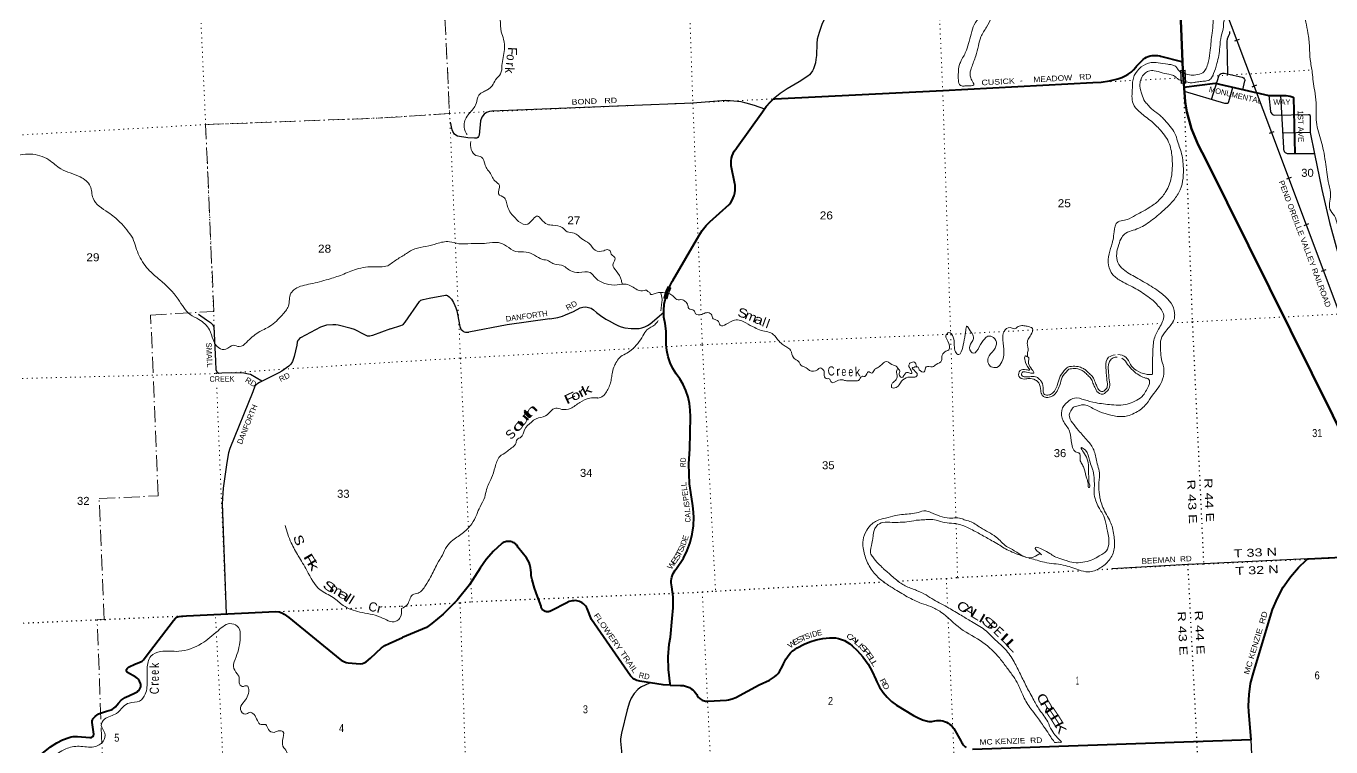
# Model space of a CAD drawing. Header units: feet. Extents: x 733631 to 986127, y 195788 to 388968.
# Drawn here: x 880990 to 909531, y 311815 to 327599 of the extents above; entities that cross this region are included whole.
import ezdxf
from ezdxf.enums import TextEntityAlignment as Align

# ---------------------------------------------------------------- set-up
doc = ezdxf.new("R2010")
doc.units = ezdxf.units.FT
doc.header["$LTSCALE"] = 70
doc.linetypes.add('DOT_DASHED', pattern=[7.7, 5, -1.2, 0.3, -1.2])
doc.linetypes.add('DOTTED', pattern=[1.5, 0.3, -1.2])
for name, color, linetype, lineweight in [('23', 7, 'Continuous', 70), ('26', 7, 'Continuous', 40), ('29', 7, 'Continuous', 25), ('34', 7, 'Continuous', 25), ('39', 7, 'Continuous', 13), ('44', 7, 'DOT_DASHED', 13), ('59', 7, 'Continuous', 13), ('6', 7, 'DOTTED', 25), ('61', 7, 'Continuous', 13), ('7', 7, 'DOTTED', 13)]:
    doc.layers.add(name, color=color, linetype=linetype, lineweight=lineweight)
for name, color, linetype in [('27', 7, 'Continuous'), ('30', 7, 'Continuous'), ('41', 7, 'Continuous')]:
    doc.layers.add(name, color=color, linetype=linetype)

msp = doc.modelspace()

# ---------------------------------------------------------------- linework, layer by layer
at = {"layer": '23'}
msp.add_line((906285.74, 326818.18), (906189.91, 329138), dxfattribs=at)
msp.add_lwpolyline([(910960.76, 316277.08), (906799.62, 324659.58), (906624.04, 324997.64), (906484.76, 325352.2), (906383.3, 325719.38), (906349.18, 325894.2), (906340.29, 325948.35), (906293.36, 326633.83), (906285.74, 326818.18)], dxfattribs=at)
at = {"layer": '26'}
msp.add_line((908710.13, 326033.85), (908739.83, 324807.71), dxfattribs=at)
for points in [[(904690.73, 326398.73), (904868.83, 326444.74), (904888.82, 326451.17), (904961.49, 326475.63), (905031.2, 326507.55), (905097.2, 326546.58), (905158.75, 326592.29), (905215.19, 326644.19), (905265.89, 326701.71), (905281.55, 326722.19), (905395.56, 326840.36), (905427.01, 326868.67), (905461.25, 326893.55), (905497.9, 326914.7), (905536.57, 326931.91), (905576.82, 326944.99), (905618.21, 326953.78), (905660.3, 326958.2), (905702.62, 326958.2), (905744.71, 326953.77), (905786.1, 326944.97), (905802.94, 326940.06), (906260.5, 326824.55), (906285.74, 326818.18)], [(895079.48, 313168.22), (895076.29, 313197.72), (895042.36, 313511.86), (895034.93, 313788.06), (895056.42, 314063.52), (895082.08, 314221.95), (895121.87, 314624.99), (895144.48, 314862.26), (895142.16, 315100.6), (895117.51, 315321.79), (895107.85, 315363.63), (895102.63, 315406.25), (895101.88, 315449.19), (895105.63, 315491.97), (895113.83, 315534.12), (895126.39, 315575.18), (895143.17, 315614.71), (895163.99, 315652.27), (895188.63, 315687.44), (895200.33, 315701.74), (895367.59, 315944.55), (895450.44, 316113.07), (895515.22, 316289.33), (895561.23, 316471.4), (895587.95, 316657.28), (895595.09, 316844.93), (895582.58, 317032.3), (895566.07, 317141.65), (895504.08, 317577.17), (895487.95, 318016.79), (895505.86, 318344), (895519.72, 319039.26), (895518.27, 319186.55), (895501.43, 319332.88), (895469.39, 319476.65), (895422.5, 319616.28), (895361.27, 319750.25), (895287.45, 319875.45), (895206.04, 319985.7), (895136.6, 320103.86), (895079.9, 320228.62), (895036.54, 320358.63), (895007.01, 320492.46), (894991.64, 320628.65), (894989.74, 320742.22), (894987.92, 320915.5), (894967.99, 321087.63), (894938.53, 321225.67), (894936.22, 321368.65), (894948.86, 321511.09), (894967.29, 321608.14), (895011.38, 321761.87), (895016.15, 321773.46), (895055.68, 321881.2), (895069.1, 321906.2), (895122.56, 322009.55), (895135.29, 322030.84), (895703.14, 323009.48), (895778.4, 323125.19), (895865.35, 323232.4), (895947.38, 323315.64), (896369.74, 323691.78), (896404.61, 323736.6), (896434.6, 323784.82), (896459.39, 323835.92), (896478.7, 323889.32), (896492.32, 323944.45), (896500.1, 324000.7), (896501.96, 324057.46), (896497.88, 324114.1), (896493.02, 324145.52), (896411.87, 324539.3), (896409.26, 324594.52), (896412.43, 324649.71), (896421.35, 324704.27), (896435.93, 324757.6), (896456, 324809.11), (896481.35, 324858.24), (896511.69, 324904.45), (896544.51, 324944.81), (897101.52, 325723.18), (897180.72, 325835.52), (897271.23, 325938.97), (897315.51, 325981.29), (897340.96, 326005.61), (897365.51, 326006.8), (901040.03, 326185.33), (904325.02, 326363.62), (904508.8, 326371.59), (904690.73, 326398.73)], [(906316.5, 326260.81), (907000.32, 326345.64), (908170.91, 326075.75), (908516.27, 326076.84)], [(908516.27, 326076.84), (908554.64, 326076.97), (908594.92, 326073.22), (908639.88, 326063.84), (908686.71, 326050.72), (908704.51, 326040.41), (908710.13, 326033.85)], [(895079.48, 313168.22), (894928.19, 313171.48), (894415.01, 313252.79), (894382.04, 313259.76), (894349.98, 313270.14), (894319.17, 313283.81), (894289.97, 313300.63), (894262.68, 313320.41), (894237.62, 313342.94), (894215.04, 313367.96), (894209.79, 313374.6), (893357.09, 314604.38), (893265.78, 314848.41), (893249.11, 314876.79), (893229.56, 314903.27), (893207.35, 314927.56), (893182.72, 314949.39), (893155.95, 314968.54), (893127.32, 314984.78), (893097.15, 314997.93), (893065.77, 315007.87), (893033.52, 315014.46), (893000.77, 315017.65), (892967.85, 315017.4), (892935.15, 315013.71), (892903, 315006.62), (892871.78, 314996.21), (892841.82, 314982.6), (892830.14, 314976.22), (892461.4, 314790.68), (892459.43, 314788.61), (892446.05, 314782.46), (892432.1, 314777.74), (892417.74, 314774.51), (892403.11, 314772.79), (892388.39, 314772.61), (892373.72, 314773.98), (892359.28, 314776.86), (892345.22, 314781.25), (892331.7, 314787.07), (892318.86, 314794.28), (892306.84, 314802.79), (892295.78, 314812.51), (892285.8, 314823.34), (892277, 314835.15), (892269.48, 314847.81), (892263.33, 314861.19), (892258.61, 314875.14), (892255.38, 314889.51), (892254.65, 314894.27), (892178.27, 315108.39), (892178.21, 315110.41), (892107.66, 315288.83), (892056.15, 315473.64), (892038.92, 315560.76), (892035.65, 315587.17), (892035.17, 315613.78), (892036.37, 315631.29), (892034.11, 315688.14), (892025.93, 315744.44), (892011.91, 315799.58), (891992.2, 315852.95), (891967.02, 315903.97), (891936.64, 315952.07), (891933.57, 315956.37), (891749.57, 316191.87), (891736.58, 316213.1), (891721.44, 316232.85), (891704.32, 316250.91), (891685.4, 316267.08), (891664.9, 316281.19), (891643.03, 316293.07), (891620.05, 316302.61), (891596.19, 316309.69), (891571.72, 316314.23), (891546.91, 316316.2), (891522.03, 316315.56), (891497.36, 316312.32), (891473.16, 316306.53), (891449.69, 316298.23), (891427.22, 316287.53), (891406, 316274.53), (891388.21, 316261.05), (891213.42, 316098.39), (891056.58, 315918.34), (890923.62, 315729.56), (890688.03, 315365.2), (890415.64, 315027.46), (890109.44, 314720.04), (889865.14, 314515.68)], [(901693.46, 311769.46), (907785.74, 311979.74), (907737.36, 312584.47), (907731.63, 312718.37), (907740.99, 312962.43), (907775.8, 313204.17), (907835.69, 313440.95), (908224.23, 314729.77), (908255.61, 314823.85), (908359.84, 315074.96), (908489.73, 315313.79), (908643.88, 315537.74), (908820.6, 315744.35), (908987.07, 315902.1), (909014.41, 315928.01), (909034.97, 315932.2), (910632.4, 316012.23)], [(883425.08, 313652.42), (883527.37, 313692.68), (883544.3, 313704.89), (883556.34, 313720.64), (883615.21, 313803.66), (884215.74, 314585.93), (884260.99, 314636.04), (884281.36, 314654.57), (884302.99, 314664.56), (884340.62, 314673.1), (884495.73, 314683.23), (886453.13, 314782.32), (886523.08, 314775.95), (886583.52, 314751.75), (886632.34, 314724.06), (886737.42, 314645.45), (887852.2, 313737.35), (887885.15, 313711.39), (887938.85, 313685.44), (887988.85, 313666.91), (888035.22, 313656.59), (888296.14, 313637.88), (888349.97, 313640.97), (888388.17, 313654.09), (888427.75, 313681.74), (888522.82, 313755.03), (888766.74, 313984.06), (888805.53, 314015.28), (888837.02, 314033.81), (888933.86, 314080.38), (889227, 314213.64)], [(889865.14, 314515.68), (889750.23, 314426.62), (889227, 314213.64)], [(895079.48, 313168.22), (895306.11, 313163.33), (895327.93, 313162.38), (895372.36, 313156.96), (895415.97, 313146.92), (895458.3, 313132.38), (895498.88, 313113.5), (895537.26, 313090.48), (895573.03, 313063.57), (895605.78, 313033.07), (895635.17, 312999.31), (895660.87, 312962.67), (895671.3, 312941.36), (895684.64, 312919.92), (895700.15, 312900), (895717.66, 312881.81), (895736.97, 312865.55), (895757.87, 312851.39), (895780.14, 312839.5), (895803.53, 312830), (895827.79, 312823), (895852.65, 312818.57), (895877.83, 312816.76), (895903.06, 312817.6), (896308.49, 312838.47), (896354.52, 312845.79), (896437.07, 312865.89), (896517.06, 312894.51), (897024.68, 313174.64), (897248.12, 313279.55), (897272.97, 313291.04), (897320.03, 313317.49), (897364.06, 313348.7), (897404.58, 313384.35), (897441.16, 313424.04), (897473.39, 313467.34), (897532.96, 313582.04), (897554.42, 313630.76), (897611.6, 313737.89), (897679.66, 313838.45), (897713.03, 313876.81), (897757.32, 313916.7), (897801.62, 313949.94), (897856.99, 313985.4), (898012.03, 314067.39), (898134.39, 314117.77), (898273.83, 314161.87), (898417.12, 314191.15), (898562.68, 314205.3), (898624.28, 314206.86), (898692.87, 314201.78), (898760.55, 314189.55), (898826.59, 314170.32), (898890.25, 314144.29), (898950.84, 314111.75), (899007.71, 314073.06), (899060.21, 314028.63), (899170.38, 313925.74), (899295.8, 313784.31), (899405.76, 313630.55), (899499.03, 313466.13), (899574.61, 313292.86), (899597.08, 313241.39), (899660.27, 313121.64), (899735.64, 313009.15), (899822.36, 312905.16), (899919.47, 312810.8), (900025.91, 312727.11), (900403.46, 312504.83), (900486.18, 312459.16), (900595.07, 312411.76), (900708.33, 312376.01), (900737.45, 312372.08), (900768.8, 312371.05), (900800.09, 312373.31), (900830.97, 312378.82), (900867.88, 312387.48), (900910.94, 312393.22), (900954.35, 312394.42), (900997.66, 312391.08), (901040.38, 312383.23), (901082.04, 312370.96), (901122.19, 312354.4), (901160.4, 312333.74), (901196.23, 312309.19), (901229.3, 312281.04), (901259.25, 312249.58), (901285.74, 312215.16), (901439.2, 311945.29), (901454.34, 311918.67), (901467.24, 311895.29), (901473.33, 311884.51)], [(881178.8, 311541.76), (881523.47, 311817.69), (881664.89, 311904.45), (881788.96, 311971.16), (881929.71, 312023.63), (881975.99, 312034.16), (882022.3, 312041.57), (882116.23, 312046.06), (882383.45, 312021.57), (882419.52, 312023.97), (882447.29, 312040.65), (882465.81, 312068.44), (882470.97, 312094.15), (882435.5, 312349.15), (882435.26, 312375.11), (882436.42, 312390.17), (882438.73, 312398.98), (882446.37, 312419.58), (882453.09, 312431.4), (882462.11, 312442.75), (882502.85, 312483.51), (882544.99, 312517.66), (882562.35, 312530.08), (882574.15, 312536.32), (882750.97, 312601.56), (882853.78, 312628.97), (882877.85, 312638.23), (882903.96, 312652.81), (882942.67, 312690.12), (883009.46, 312774.67), (883071.38, 312837.43), (883155.21, 312898.33), (883364.68, 312994.51), (883417.45, 313024.83), (883437.82, 313040.58), (883462.35, 313061.43), (883486.43, 313098.49), (883497.08, 313127.68), (883500.78, 313139.72), (883502.07, 313170.32), (883498, 313191.61), (883493.37, 313204.58), (883470.22, 313253.68), (883440.59, 313299.08), (883421.15, 313319.46), (883393.8, 313339.25), (883207.52, 313448.15), (883199.39, 313455.19), (883193.83, 313465.38), (883185.96, 313481.6), (883185.04, 313496.42), (883187.81, 313508.47), (883198, 313530.7), (883215.59, 313548.31), (883232.72, 313559.89), (883382.7, 313635.74), (883425.08, 313652.42)], [(901473.33, 311884.51), (901494.24, 311855.16), (901518.11, 311828.16), (901530.93, 311818.68), (901555.36, 311803.5)]]:
    msp.add_lwpolyline(points, dxfattribs=at)
at = {"layer": '29'}
for p, q in [((907277.67, 326547.45), (907264.51, 327273.8)), ((906917.94, 325994.57), (907088.45, 326525.75)), ((907198.18, 326564.46), (907590.57, 326480.5)), ((907301.69, 325949.64), (907383.13, 326255.4)), ((906322.84, 326170.43), (907205.58, 325911.24)), ((908473.89, 325263.73), (909081, 325273.49)), ((908592.43, 324806.23), (909166.33, 324812.18))]:
    msp.add_line(p, q, dxfattribs=at)
for points in [[(898908.92, 328550.76), (898859.07, 328514.27), (898828.06, 328478.82), (898801.49, 328443.36), (898752.76, 328359.16), (898433.85, 327716.54), (898398.4, 327632.33), (898336.39, 327455.06), (898296.53, 327313.24), (898283.24, 327220.17), (898278.81, 326954.26), (898267.74, 326863.41), (898256.66, 326794.72), (898214.59, 326663.97), (898190.23, 326615.22), (898154.79, 326568.69), (898123.78, 326531.02), (898088.34, 326502.21), (897897.87, 326378.12), (897640.96, 326223.01), (897485.93, 326125.51), (897437.21, 326085.61), (897340.96, 326005.61)], [(907264.51, 327273.8), (907267.49, 327304.77), (907272.47, 327328.59), (907280.22, 327354.08), (907291.29, 327379.56), (907314.55, 327423.88), (907318.43, 327435.52), (907320.09, 327451.58), (907318.98, 327481.5)], [(907088.45, 326525.75), (907109.67, 326546.88), (907130.71, 326559.06), (907161.72, 326565.71), (907198.18, 326564.46)], [(907590.57, 326480.5), (907605.8, 326472.64), (907617.99, 326464.33), (907635.71, 326447.15), (907641.8, 326437.18), (907646.23, 326424.44), (907649, 326413.36), (907649.23, 326401.26)], [(907605.85, 326206.03), (907649.23, 326401.26), (907649.23, 326401.26)], [(896299.19, 325968.52), (895575.6, 325910.92), (891181.15, 325736.81)], [(896299.19, 325968.52), (896394.08, 325968.18), (896473.82, 325963.75), (896626.63, 325946.02), (896730.73, 325921.65), (896912.34, 325864.03), (897140.46, 325784.26)], [(907205.58, 325911.24), (907240.35, 325908.65), (907269.14, 325913.08), (907287.97, 325928.59), (907301.69, 325949.64)], [(908170.91, 326075.75), (908212.53, 325725.36), (908212.53, 325725.36)], [(908429.13, 326076.56), (908492.11, 324932.85), (908492.11, 324932.85)], [(891181.15, 325736.81), (891125.18, 325731.1), (891063.17, 325706.72), (891010.02, 325666.83), (890961.29, 325602.57), (890930.28, 325522.8), (890899.28, 325208.14), (890885.99, 325179.33), (890872.7, 325159.38), (890846.12, 325146.09), (890801.83, 325141.66), (890655.65, 325150.52), (890427.54, 325190.41), (890392.1, 325208.14), (890361.09, 325234.73), (890323.44, 325287.91), (890307.94, 325330.01), (890272.47, 325495.35)], [(908212.53, 325725.36), (908217.69, 325708.64), (908223.22, 325699.22), (908240.94, 325675.95), (908250.91, 325665.98), (908265.3, 325657.11), (908277.49, 325653.23), (908293.29, 325650.75)], [(908293.29, 325650.75), (909044.35, 325662.61), (909040.31, 325662.51)], [(909044.35, 325662.61), (909058.24, 325659.32), (909067.65, 325652.12), (909073.74, 325644.36), (909077.39, 325635.21)], [(909077.39, 325635.21), (909081.04, 325269.68), (909170.17, 324803.4), (909334.38, 324019.94)], [(908492.11, 324932.85), (908495.1, 324890.9), (908498.42, 324878.71), (908510.6, 324852.12), (908531.64, 324829.96), (908558.22, 324814.44), (908575.94, 324807.8), (908592.43, 324806.23)], [(909334.38, 324019.94), (909501.78, 323300.87), (909962.48, 321616.66), (910037.79, 321386.19), (910144.1, 321129.12), (910210.54, 321005.02), (910427.61, 320597.27), (910502.91, 320482.03), (911078.78, 319719.7), (911521.76, 319232.17), (911554.98, 319176.76), (911585.99, 319114.71), (911612.57, 319054.88), (911628.07, 318992.83), (911634.72, 318895.32), (911645.79, 318851.01), (911676.8, 318793.38), (911752.11, 318709.18)], [(888957.43, 320968.08), (889185.05, 321039.95), (889220.49, 321057.68), (889244.85, 321073.19), (889282.5, 321115.3), (889596.99, 321571.78), (889625.79, 321593.94), (889672.3, 321611.67), (889805.18, 321642.69), (890163.97, 321704.74), (890186.12, 321704.73), (890210.49, 321698.09), (890243.7, 321673.71), (890292.43, 321616.1), (890338.94, 321545.19), (890368.83, 321482.03), (890389.88, 321429.96), (890412.02, 321365.69), (890429.74, 321288.14), (890478.47, 321017.8), (890489.54, 320985.66), (890501.72, 320964.6), (890541.59, 320923.61), (890557.09, 320911.42), (890575.92, 320902.56), (890598.07, 320894.8), (890620.21, 320893.7), (890671.25, 320898.22)], [(892447.12, 321185.77), (892619.06, 321219.44), (892720.94, 321246.04), (892791.81, 321272.62), (892964.57, 321347.97), (893110.74, 321427.74), (893166.11, 321445.47), (893230.34, 321449.9), (893290.14, 321438.82), (893349.94, 321418.88), (893400.88, 321383.42), (893465.11, 321330.24), (893553.7, 321261.55), (893671.08, 321183.99), (893744.17, 321144.1), (893861.55, 321077.62), (893947.93, 321037.73), (894007.73, 321015.58), (894089.67, 320993.42), (894222.56, 320975.68), (894317.8, 320973.48), (894399.74, 320980.12), (894459.54, 320991.2), (894523.77, 321015.58), (894581.35, 321042.17), (894638.94, 321082.05), (894936.78, 321334.21)], [(886148.2, 319821.18), (885896.82, 319970.99), (885855.95, 319980.11), (885753.75, 320000.02), (885676.56, 320007.42), (885275.19, 319996.26), (885206.33, 319993.37), (885183.36, 320009.47), (885166.62, 320023.79), (885150.38, 320070.21), (885142.93, 320258.98), (885103.35, 321015.92), (885083.92, 321047.51), (885054.78, 321076.68), (885035.66, 321092.92), (885024.17, 321104.43), (884937.81, 321161.86), (884758.32, 321280.24)], [(892447.12, 321185.77), (891513.32, 321057.94), (890671.25, 320898.22)], [(888957.43, 320968.08), (888567.32, 320821.6), (888512.17, 320807.8), (888484.6, 320807.8), (888454.73, 320812.4), (888395.97, 320835.07), (888174.05, 320953.89), (888100.87, 320980.24), (887815.94, 321051.52), (887765.39, 321058.42), (887702.1, 321059.33), (887558.59, 321046.92), (887496.55, 321030.83), (887433.19, 321004.9), (886995.64, 320775.62), (886972.66, 320759.52), (886945.08, 320730.43), (886935.89, 320711.24), (886922.11, 320674.45), (886912.56, 320610.18), (886853.77, 320363.85), (886814.11, 320256), (886781.94, 320198.52), (886737.33, 320151.69), (886586.64, 320042.18), (886521.88, 320004.43), (886094.32, 319794.76), (886035.17, 319754.78), (886014.49, 319736.39), (885993.88, 319714.34), (885949.32, 319591.62), (885447.75, 318346.19), (885414.77, 318255.7), (885382.63, 318045.15), (885299.63, 317481.16), (885282, 317147.6), (885365.24, 314727.25)], [(909017.94, 315931.35), (906746.73, 315824.35), (906398.68, 315808.76), (904743.67, 315714.81)], [(894629.22, 313213), (894451.56, 313132.47), (894411.69, 313105.88), (894369.61, 313074.85), (894292.08, 312986.21), (894225.64, 312882.06), (894185.77, 312795.62), (894137.04, 312627.2), (894017.44, 312113.07), (893995.29, 311993.41), (893995.29, 311940.22), (894017.44, 311718.61), (894021.87, 311603.38), (894010.8, 311543.55), (893986.43, 311474.85), (893902.26, 311310.86), (893826.96, 311169.03), (893742.79, 311000.61)], [(908260.44, 309087.52), (908263.66, 309156.82), (908261.45, 309218.87), (908223.79, 309626.63), (908206.07, 309757.38), (908186.14, 309852.68), (908126.34, 310069.85), (907869.41, 310858.77), (907842.83, 310985.08), (907825.11, 311151.29), (907785.74, 311979.74)]]:
    msp.add_lwpolyline(points, dxfattribs=at)
at = {"layer": '34', "lineweight": 13}
msp.add_line((906898.39, 328815.47), (910069.32, 320379.13), dxfattribs=at)
at = {"layer": '34'}
for p, q in [((907523.19, 327305.22), (907419.66, 327266.31)), ((907902.88, 326302.49), (907799.34, 326263.57)), ((908282.45, 325285.2), (908178.91, 325246.29)), ((908662.13, 324282.46), (908558.6, 324243.55)), ((909041.71, 323265.18), (908938.17, 323226.26)), ((909421.39, 322262.44), (909317.85, 322223.52))]:
    msp.add_line(p, q, dxfattribs=at)
msp.add_lwpolyline([(908147.43, 339969.95), (908143.66, 339231.86), (908141.78, 339227.82), (907985.98, 337868.09), (907983.64, 337854.75), (907610.07, 335729.33), (907236.49, 333603.91), (907161.26, 333175.87), (906871.62, 331476.98), (906789, 330992.37), (906747, 330490.94), (906744.96, 329987.76), (906782.89, 329486.01), (906807.15, 329330.69), (906860.54, 328988.88), (906897.33, 328815.16), (907472.47, 327284.98), (908231.73, 325264.96), (908990.99, 323244.94), (909750.24, 321224.91)], dxfattribs=at)
at = {"layer": '39'}
msp.add_lwpolyline([(905594.1, 319967.33), (905603.12, 319968.53), (905611.89, 319969.91), (905618.59, 319972.31), (905623.49, 319974.38), (905626.24, 319978.33)], dxfattribs=at)
for points in [[(861623.08, 334236.3), (861661.17, 334165.61), (861654.59, 333801.49), (861901.76, 333589.24), (862769.63, 333743.04), (863482.37, 333756.3), (863934.29, 333712.49), (864407.22, 333643.09), (864876.76, 333870.76), (865278.42, 334009.27), (865629.76, 333952.06), (865869.98, 333957.91), (866144.13, 333977.01), (866495.7, 333849.04), (866927.16, 333749.97), (867288.28, 333765.86), (867483.55, 333661.07), (867898.04, 333460.36), (868172.32, 333475.42), (868833.07, 333725.54), (869261.66, 333970.06), (869664.97, 333993.39), (869893.72, 334106.02), (870179.74, 334196.27), (870561.8, 334125.91), (870968.36, 333793.53), (871386.53, 333667.75), (871692.43, 333641.39), (872114.47, 333584.46), (872207.79, 333508.68), (872420.53, 333299.33), (872681.41, 333164.35), (873021.77, 333007.71), (873400.7, 332591.54), (873752.01, 332154.24), (874134.88, 331994.95), (874334.31, 331886.26), (874428.63, 331842.85), (874571.41, 331546.3), (874736.46, 331248.46), (874863.31, 331135.36), (875146.32, 331003.12), (875437.44, 330806.46), (875544.08, 330630.02), (875711.07, 330461.63), (875709.55, 330255.37), (875792.51, 330124.66), (876037.19, 329863.8), (876139.28, 329703.39), (876380.79, 329478.82), (876567.54, 329260.53), (876803.04, 328971.07), (877108.97, 328689.98), (877409.31, 328394.55), (877458.21, 328254.64), (877552.77, 327823.07), (877815.72, 327496.1), (878153.48, 327167.53), (878439, 326956.53), (878584.11, 326967.35), (878643.48, 326943.01), (878766.02, 326647.82), (878826.17, 326471.89), (878929.91, 326386.33), (878885.87, 326310.09), (878803.01, 326184.05), (878879.46, 326067.28), (879082.16, 325982.95), (879372.3, 325943.94), (879639.81, 325790.98), (880028.28, 325455.98), (880166.71, 325169.4), (880281.72, 325110.5), (880387.99, 325008.86), (880477.23, 324807.59), (880634.24, 324762.2), (881087.75, 324795.26), (881485.67, 324670.84), (881750.56, 324473.31), (882172.36, 324297.1), (882395.06, 324092.13), (882453.87, 323831.24), (882785.12, 323516.61), (883042.33, 323306.7), (883328.31, 322954.19)], [(908795.8, 333730.13), (908816.7, 333627.67), (908834.76, 333403.92), (908843.46, 333228.41), (908838.64, 332953.55), (908820.53, 332722.79), (908823.42, 332613.78), (908820.31, 332502.6), (908833.62, 332381.75), (908823.15, 332167.35), (908816.03, 331979.29), (908814.91, 331793.42), (908823.05, 331714.85), (908835.63, 331545.5), (908825.98, 331224.06), (908825.77, 331003.87), (908851.87, 330705.6), (908874.45, 330463.79), (908878.75, 330225.54), (908863.89, 329948.4), (908860.88, 329681.67), (908859.45, 329431.15), (908876.96, 329076.08), (908860.85, 328922.13), (908861.92, 328881.76), (908853.31, 328673.47), (908848.76, 328616.79), (908846.38, 328554.1), (908820.43, 328466.55), (908810.71, 328452.15), (908716.44, 328427.43), (908546.21, 328372.41), (908428.63, 328312.72), (908378.59, 328295.23), (908253.35, 328295.95), (908197.99, 328326.8), (908070.92, 328396.14), (908009.73, 328418.76), (907930.69, 328428.78), (907882.14, 328431.53), (907808.1, 328405.32), (907702.39, 328430.8), (907597.54, 328423.97), (907517.24, 328405.68), (907437.25, 328375.27), (907282.23, 328280.25), (907272.35, 328271.91), (907256.84, 328247.26), (907256.01, 328202.8), (907285.19, 328092.47), (907342.58, 327984.91), (907355.77, 327944.86), (907372.72, 327915.01), (907447.65, 327983.66), (907546.46, 328141.83), (907603.55, 328197.89), (907651.51, 328217.34), (907723.69, 328237.44), (907762.57, 328218.27), (907801.62, 328193.05), (907941.44, 328099.8), (908058.78, 328092.81), (908203.89, 328104.75), (908357.93, 328084.6), (908566.61, 328136.6), (908720.69, 328191.19), (908816.02, 328252.31), (908879.32, 328302.47), (908927.08, 328253.24), (908948.29, 327987.15), (908982.51, 327687.08), (909029.21, 327449.95), (909061.57, 327143.76), (909079.12, 326863.44), (909123, 326579.78), (909142.33, 326384.35), (909175.95, 326183.24), (909209.16, 325921.52), (909212.45, 325493.35), (909318.46, 325076), (909368.17, 324877.34), (909411.2, 324625.97), (909445.41, 324402.66), (909469.1, 324195.22), (909522.06, 323950.18), (909508.82, 323763.99), (909509.34, 323592.3), (909606.26, 323441.35), (909675.84, 323255.33), (909764.27, 323043.55), (909810.36, 322905.39)], [(888513.81, 332090.55), (888637.34, 332154.44), (888874.58, 332271.84), (889020.28, 332261.57), (889127.54, 332177.56), (889317.31, 332029.07), (889427.18, 331922.91), (889620.39, 331796.74), (889766.9, 331756.19), (889874.66, 331577.24), (889883.68, 331389.62), (889878.24, 331062.23), (889818.9, 330862.69), (889794.72, 330708.52), (889718.7, 330528.74), (889832.12, 330212.58), (890029.37, 329858.25), (890209.98, 329598.42), (890342.09, 329339.33), (890438.85, 329194.43), (890512.96, 329141.86), (890702.22, 329088.31), (890913.41, 328893.93), (890991.46, 328540.47), (891057.11, 328350.31), (891122.52, 328244.99), (891279.65, 327956.25), (891358.32, 327732.1), (891381.38, 327472.13), (891436.29, 327305.92), (891454.19, 327088.23), (891398.98, 326733.26), (891369.44, 326552.69), (891259.73, 326424.53), (891186.46, 326293.3), (891079.72, 326205.63), (890992.03, 326160.88), (890895.12, 326083.56), (890835.35, 325900.17), (890677.59, 325679.83), (890569.03, 325432.53), (890618.21, 325254.05), (890634.83, 325225.13)], [(902044.95, 328351.25), (901983.95, 328442.55), (901970.05, 328585.6), (901975.23, 328694.82), (901999.49, 328770.21), (902039.73, 328852.08), (902078.65, 328907.65), (902158.74, 328934.02), (902196.57, 328878.46), (902195.24, 328700.66), (902198.15, 328514.9), (902221.05, 328260.98), (902154.35, 327958.22), (902100.43, 327783.07), (901998.81, 327578.36), (901873.3, 327360.9), (901821.93, 327165.62), (901763.18, 326943.87), (901668.96, 326688.86), (901643.17, 326595.26), (901643.4, 326510.42), (901678.32, 326412.37), (901719.66, 326314.53), (901568.31, 326292.52), (901487.35, 326284.6), (901455.43, 326287.26), (901380.21, 326533.73), (901408.52, 326760.73), (901446.63, 326846.58), (901559.88, 327069.77), (901617.36, 327263.21), (901674.3, 327476.82), (901753.87, 327674.88), (901836.07, 327774.03), (901853.65, 327796.71), (901867.3, 327815.26), (901907.91, 327883), (901923.36, 327909.67), (901992.08, 327984.21), (902028.61, 328053.87), (902041.56, 328098.65), (902056.45, 328222.27), (902036.44, 328367.18)], [(906242.07, 326587.85), (906337.24, 326552.43), (906612.16, 326535.62), (906759.81, 326604.19), (906813.62, 326699.17), (906852.55, 326831.56), (906891.47, 327074.91), (906930.39, 327444.8), (906955.21, 327671.6), (906979.54, 327897.43), (907098.25, 328040.52), (907139.61, 328010.34), (907150.37, 327945.77), (907174.61, 327869.65), (907183.7, 327831.51), (907201.45, 327771.38), (907194.83, 327716.66), (907187.34, 327694.24), (907182.27, 327580.99), (907133.08, 327379.7), (907101.06, 327140.48), (907077.73, 326954.02), (907037.99, 326777.22), (906963.04, 326557.06), (906928.64, 326483.43), (906866.82, 326415.08), (906839.96, 326405.14), (906731.98, 326389.36), (906611.61, 326374.74), (906559.52, 326368.07), (906529.44, 326363.72), (906468.32, 326354.85), (906431.93, 326361.84), (906398.15, 326369.6), (906251.5, 326405.34)], [(905626.24, 319978.33), (905628.42, 320200.59), (905635.69, 320459.35), (905668.28, 320753.12), (905779.08, 320992.41), (905874.89, 321263.62), (905731.37, 321496.15), (905666.92, 321565.14), (905563.7, 321649.26), (905267.63, 321845.43), (904950.12, 322012.74), (904760.51, 322155.16), (904666.18, 322360.72), (904681.79, 322609.6), (904746.22, 322845.64), (904766.33, 322924.96), (904788.12, 323093.2), (904875.23, 323311.66), (905019.75, 323345.8), (905213.39, 323431.74), (905551.75, 323620.51), (905767.58, 323783.81), (905923.96, 323979.86), (906039.15, 324281.89), (906058.6, 324690.46), (905999.45, 325016.13), (905803.54, 325320), (905581.84, 325530.25), (905334.11, 325731.74), (905206.43, 325900.05), (905189.19, 326245.02), (905219.09, 326488.22), (905273.08, 326584.6), (905383.01, 326704.68), (905598.64, 326799.29), (905750.23, 326795.23), (905965.2, 326762.56), (906052.37, 326750.74), (906129.98, 326718.46), (906176.09, 326662.6), (906242.07, 326587.85)], [(905626.46, 319513.72), (905849.41, 319865.07), (905875.16, 320112.2), (905870.38, 320140.35), (905823.76, 320298.7), (905806.55, 320490.15), (905803.18, 320617.32), (905803.11, 320696.1), (905893.15, 320880.3), (905998.66, 321014.4), (906076.66, 321119.5), (906111.95, 321235.58), (906111.83, 321316.37), (906037.52, 321528.53), (905970.73, 321609.57), (905761.78, 321795.93), (905597.36, 321902.66), (905269.11, 322093.93), (904987.61, 322274.32), (904872.68, 322418.73), (904845.12, 322620), (904890.43, 322815.13), (904954.99, 322970.37), (905047.39, 323065.74), (905205.34, 323126.5), (905522.41, 323280.36), (905801.21, 323505.93), (905992.55, 323678.68), (906094.61, 323790.47), (906232.18, 324010.27), (906300.95, 324539.33), (906241.16, 324889.23), (906188.81, 325035.3), (906135.81, 325205.6), (905923.8, 325507.02), (905759.85, 325672.34), (905607.32, 325787.48), (905526.19, 325876.22), (905463.66, 325949.3), (905394.84, 326107.06), (905364, 326203.2), (905357.81, 326360.6), (905381.79, 326446.08), (905457.56, 326559.2), (905543.07, 326609.95), (905668, 326621.35), (905838.88, 326575.38), (906040.04, 326530.23), (906129.98, 326490.19), (906174.75, 326449.11), (906251.5, 326405.34)], [(890715.19, 325068.77), (890728.72, 324895.39), (890831.11, 324766.81), (890951.32, 324727.58), (891034.7, 324554.05), (891085.82, 324454.41), (891114.99, 324420.84), (891245.81, 324210.19), (891343.46, 324107.74), (891326.14, 323923.46), (891451.62, 323837.91), (891498.81, 323734.12), (891570.78, 323534.03), (891670.93, 323413.46), (891762.26, 323320.95), (891963.74, 323263.68), (892181.32, 323437.12), (892255.75, 323372.43), (892390.06, 323258.84), (892513.77, 323239.9), (892715.09, 323188.69), (892828.62, 323096.76), (892976.93, 323064.34), (893143.75, 322943.53), (893308.22, 322834.77), (893439.24, 322692.81), (893627.43, 322679.63), (893721.76, 322702.33), (893762.88, 322675.14), (893803.59, 322587.34), (893869.62, 322534.56), (893827.43, 322373.85), (893899.76, 322236.39), (894010.29, 322029.24), (894029.87, 321942.95)], [(883328.31, 322954.19), (883465.92, 322566.5), (883692.48, 322240.35), (883912.91, 322043.39), (884318.4, 321617.98), (884579.65, 321280.84), (884770.95, 321173.89), (884998.39, 320946.84), (885202.79, 320555.27), (885361.43, 320522.06), (885524.28, 320610.29), (885652.52, 320580.12), (885809.19, 320672.19), (886068.9, 320890.96), (886323.18, 321026.67), (886592.14, 321272.02), (886727.36, 321466.5), (886783.07, 321747.31), (886870.99, 321841.17), (887212.88, 321953.47), (887599.62, 322053.08), (887901.47, 322153.96), (888214.85, 322273.4), (888623.19, 322329.25), (888736.86, 322325.76), (888903.06, 322346.1)], [(888903.06, 322346.1), (889102.03, 322488.74), (889310.69, 322617.5), (889489.72, 322721.24), (889736.8, 322772.24), (889971.4, 322837.05), (890249.09, 322876.75), (890456.25, 322833.77), (890722.84, 322834.79), (891061.93, 322843.8), (891322.14, 322856.77), (891497.82, 322782.65), (891696.93, 322662.7), (891931.54, 322650.75), (892111.09, 322582.79), (892283.21, 322490.4), (892417.34, 322459.62), (892509.88, 322397.44), (892698.61, 322364.07), (892903.88, 322240.24), (893080.5, 322206.55), (893326.96, 322205.02), (893447.35, 322082.97), (893674.99, 321953.67), (893915.98, 321929.77), (894117.5, 321947.25), (894359.05, 321826.4), (894517.02, 321810.39), (894549.1, 321819.33), (894602.7, 321778.33), (894635.32, 321767.07), (894638.14, 321736.85), (894769.07, 321750.43), (894873.65, 321767.34), (895048.72, 321744.51)], [(894865.84, 321767.9), (894901.89, 321616.59), (894890.6, 321509.23), (894873.96, 321375.46), (894872.49, 321362.97)], [(895047.34, 321745.06), (895138.19, 321693.57), (895225.21, 321611.04), (895344.51, 321606.12), (895426.75, 321551.75), (895458.2, 321508.14), (895484.89, 321415.93), (895599.1, 321374.52), (895635.45, 321298.72), (895769.15, 321284.09), (895873.14, 321323.22), (895975.02, 321289.56), (896018.02, 321191.72), (896114.06, 321149.83), (896173.2, 321052.42), (896487.41, 321161.77), (896733.52, 321097.6), (896926.82, 320996.76), (897067.02, 320936.78), (897217.45, 320900.37), (897331.93, 320848.87), (897459.13, 320698.72), (897552.21, 320616.35), (897632.26, 320567.98), (897710.79, 320501.38), (897775.68, 320339.48), (897860.15, 320277.08), (897907.97, 320225.83), (897939.64, 320174.15), (898056.35, 320114.63), (898128.49, 320059.99), (898297.82, 320072.56), (898361.39, 320112.63), (898406.39, 320091.61), (898449.01, 320007.9), (898466.08, 319897.25), (898519.1, 319878.46), (898553.47, 319877.35), (898604, 319799.91), (898760.31, 319846.48), (898893.74, 319841.94), (898972.88, 319827.89), (899093.99, 319831.1), (899200.8, 319840), (899274.51, 319928.67), (899285.23, 319931.12), (899339.89, 319926.51), (899411.84, 320031.45), (899489.5, 319997.15), (899548.07, 320073.45), (899567.77, 320092.15), (899657.26, 320145.03), (899748.02, 320226.22), (899781.74, 320249.34), (899928.73, 320190.62), (900041.35, 320133.01), (900062.39, 320101.25)], [(894817.53, 321150.01), (894739.54, 321060.7), (894570.18, 320949.25), (894482.78, 320817.64), (894370.06, 320651.02), (894226.57, 320501.77), (894099.49, 320419.61), (893968.36, 320337.35), (893892.54, 320226.25), (893848.58, 320132.16), (893806.12, 319981.55), (893791.07, 319863.99), (893763.58, 319758.22), (893652.19, 319541.13), (893612.84, 319501.71), (893496.95, 319454.19), (893474.64, 319457.64), (893319.28, 319451.49), (893103.6, 319358.9), (892897.01, 319228.17), (892707.7, 319206.98), (892577.78, 319231.81), (892495.93, 319195.3), (892347.98, 319062.09), (892145.57, 319002.17), (892042.54, 318926.71), (891891.52, 318757.06), (891814.97, 318597.46), (891731.53, 318544.74), (891697.78, 318446.88), (891682.27, 318422.23), (891585.35, 318344.92), (891498.31, 318275.94), (891351.58, 318173.06), (891248.64, 317942.06), (891172.16, 317703.69), (891061.68, 317452.29), (891021.72, 317283.56), (890920.22, 317074.82), (890846.05, 316901.15), (890738.28, 316700.32), (890555.5, 316509.62), (890323.63, 316341.86), (890191.93, 316205.04), (890095.95, 316016.65), (889983.92, 315823.79), (889838.13, 315533.07), (889727.85, 315350.36), (889564.61, 315184.42), (889444.47, 315144.87), (889327.03, 314927.62), (889201.42, 314845.91)], [(900433.03, 320139.37), (900502.03, 320127.06), (900527.7, 320073.2), (900635.9, 320029.62), (900679.49, 320137.84), (900814.77, 320139.41), (900898.37, 320186.07), (901015.09, 320278.05), (901018.95, 320360.98), (901088.83, 320467.87), (901170.51, 320510.45), (901153.31, 320701.89), (901109.89, 320815.88), (901174.62, 320888.3), (901268.23, 320785.75), (901308.19, 320497.94), (901373.12, 320410.78), (901405.31, 320415.68), (901446.35, 320467.27), (901499.53, 320670.69), (901543.07, 320932.43), (901564.72, 321029.97), (901642.24, 320924.96), (901707.82, 320813.58), (901711.23, 320761.15), (901671.25, 320669.19), (901630.97, 320512.57), (901709.71, 320437.9), (901839.44, 320572.65), (901957.85, 320753.56), (902027.15, 320805.9), (902110.07, 320802.04), (902214.36, 320677.55), (902158.42, 320502.34), (902035.6, 320335.46), (902038.87, 320212.32), (902099.34, 320141.2), (902220.92, 320126.25), (902332.76, 320250.43), (902377.86, 320453.63), (902354.47, 320725.71), (902381.78, 320914.3), (902512.91, 320996.57), (902600.45, 320970.61), (902690.1, 321017.43), (902794.52, 321040.41), (902887.85, 321024.71), (903004.18, 320979.31), (902967.62, 320834.92), (902911.39, 320746.56), (902889.53, 320657.1), (902908.05, 320491.95), (902892.51, 320392.56), (902891.25, 320364.24), (902872.81, 320373.85), (902867.44, 320195.94), (902939.6, 320064.54), (902870.65, 320074.83), (902735.8, 320057.11), (902704.75, 319933.06), (902833.68, 319869.82), (902926.53, 319882.94), (903070.58, 319847.83), (903138.95, 319786.81), (903184.47, 319619.85), (903218.86, 319512.4), (903270.34, 319475.39), (903341.2, 319469.19), (903447.42, 319500.29), (903543.59, 319605.87), (903600.66, 319738.69), (903654.69, 319909.81), (903769.92, 320058.31), (903797.53, 320083.28), (903859.78, 320097.06), (903993.21, 320092.52), (904076.82, 320062.42), (904138.44, 320023.66), (904213.04, 319952.92), (904281.52, 319884.03), (904326.64, 319782.21), (904365.33, 319694.35), (904437.22, 319573.04), (904579.1, 319554.59), (904596.84, 319571.22), (904669.7, 319641.84), (904692.77, 319761.63), (904671.96, 319936.82), (904664.71, 320057.83), (904656.73, 320130.34), (904770.45, 320335.37), (904857.89, 320350.91)], [(900062.39, 320101.25), (900100.17, 320047.71), (900086.11, 319968.55), (900140.36, 319903.33), (900234.56, 320006.84), (900301.17, 320008.61), (900364.28, 319990.08), (900346.25, 320060.3), (900300.87, 320172.22), (900312.12, 320204.84), (900321.84, 320219.24), (900355.77, 320234.28), (900443.05, 320218.42), (900449.32, 320210.51), (900449.26, 320212.52), (900449.48, 320204.45), (900475.74, 320128.38), (900441.15, 320137.57), (900423.2, 320129.01), (900369.13, 320111.41), (900396.18, 320081.83), (900439.85, 320034.51), (900483.74, 319979.11), (900478.49, 319948.67), (900454.96, 319921.79), (900406.74, 319912.43), (900279.58, 319909.05), (900138.47, 319822.48), (900022.97, 319684.07), (899921.89, 319687.45), (899922.41, 319744.02), (899955.38, 319795.4), (899987.03, 319820.48), (900024.31, 319861.87), (900043.1, 319914.89), (900044.42, 319941.19), (900039.53, 319973.38), (900030.6, 320005.46), (900035.26, 320058.11), (900037.12, 320064.21), (900050.55, 320090.83)], [(902890.8, 320363.25), (902921.99, 320336.79), (902920.38, 320292.67), (902917.83, 320208.06), (903031.98, 320000.2), (902870.21, 320024.34), (902776.04, 320011.97), (902763.07, 319960.14), (902851.95, 319916.55), (902972.05, 319923.41), (903099.2, 319911.21), (903159.18, 319862.7), (903199.64, 319812.11), (903240.1, 319635.03), (903253.07, 319549.39), (903288.38, 319524), (903336.18, 319519.82), (903419.9, 319544.33), (903500.97, 319633.33), (903553.73, 319756.13), (903609.7, 319933.39), (903733.12, 320092.44), (903773.81, 320129.24), (903855.15, 320147.25), (904002.76, 320142.22), (904098.85, 320107.63), (904169.25, 320063.35), (904247.98, 319988.69), (904323.49, 319912.73), (904372.38, 319802.41), (904409.88, 319717.25), (904467.82, 319619.48), (904562.13, 319607.22), (904562.34, 319607.41), (904623.58, 319666.77), (904642.2, 319763.45), (904622.14, 319932.37), (904614.87, 320053.6), (904604.78, 320145.36), (904669.16, 320346.82), (904811.11, 320401.51)], [(904868.01, 320409.1), (905048.83, 320348.82), (905146.44, 320191.28), (905269.56, 320063.06), (905488.94, 319976.7), (905594.21, 319967.38)], [(904954.4, 320330.15), (905005.83, 320288.94), (905110.49, 320156.53), (905237.21, 320024.56), (905358.54, 319942.94), (905477.45, 319893.05), (905527.88, 319882.47)], [(905527.93, 319882.48), (905561.37, 319835.2), (905553.53, 319750.15), (905494.17, 319627.37), (905424.46, 319514.42), (905283.94, 319405.64), (904939.29, 319301.55), (904733.09, 319308.19), (904380.44, 319353.37), (904140.45, 319415.68), (903923.3, 319454.35), (903773.96, 319373.62), (903643.71, 319182.3), (903671.86, 318958.82), (903802.68, 318748.17), (904003.63, 318254.56), (904017.82, 318252.91), (904043.82, 318110.18), (904082.83, 318010.21), (904125.51, 317924.48), (904196.85, 317671.85), (904219.23, 317589.63), (904241.93, 317495.29), (904251.76, 317505.65), (904241.54, 317586.18), (904239.45, 317664.9), (904230.39, 317777.79), (904226.68, 317993.83), (904181.81, 318162.33), (904075.31, 318369.58), (904159.62, 318313.24), (904250.34, 318091.42), (904302.81, 317941.31), (904327.26, 317857.12), (904354.61, 317663.92), (904356.91, 317577.12), (904355.72, 317470.03), (904362.29, 317298.5), (904391.05, 317204.32), (904451.42, 317060.48), (904518.91, 316953.19), (904592.3, 316775.36), (904645.05, 316538.39), (904670.99, 316246.17), (904586.79, 316070.21), (904493.32, 316015.21), (904368.09, 315939.16), (904196.06, 315876.01), (904004.9, 315848.71), (903820.58, 315868.06), (903710.46, 315907.56), (903541.38, 315961.65), (903307.58, 316094.82), (903065.41, 316163.13), (903092.99, 316113.36), (903173.42, 316050.86), (903198.39, 316023.24), (903196.27, 316027.22), (903071.93, 315993.62), (902606.29, 316110.54), (902438.15, 316205.05), (902206.46, 316411), (901863.65, 316618.05), (901633.84, 316753.35), (901507.63, 316790.39), (901470.81, 316807.6), (901187.54, 316826.33), (900778.3, 316948.79), (900668.34, 316982.23), (900503.53, 316951.59), (900181.6, 316904.66), (900004.41, 316883.79), (899789.84, 316825.57), (899595.5, 316765.87), (899498.26, 316700.67), (899376.71, 316562.1), (899299.69, 316343.91), (899300.16, 316174.23), (899330.36, 316025.55), (899382.66, 315881.5), (899450.95, 315743.93), (899653.22, 315504.88), (899758.46, 315420.81), (899957.89, 315288.74), (900263.73, 315104.96), (900578.69, 314957.78), (900778.53, 314886.33), (900999.79, 314768.98), (901431.55, 314406.74), (901920.29, 314104.59), (902287.04, 313756.78)], [(903640.89, 311925.23), (903424.02, 312181.93), (903335.73, 312363.87), (903159.32, 312626.5), (903032.48, 312839.28), (902879.43, 313126.1), (902738.66, 313407.19), (902600.17, 313678.24), (902404.96, 313955.86), (902195.69, 314154.33), (901955.39, 314380.25), (901669.79, 314562.55), (901442, 314697.9), (901173.19, 314856.41), (900843.19, 315037.53), (900674.79, 315142.14), (900468.14, 315241.69), (900364.08, 315281.35), (900245.67, 315328.71), (900143.09, 315388.6), (900081.46, 315427.37), (900027.7, 315474.42), (899918.26, 315564.44), (899841.7, 315633.1), (899738.37, 315721.26), (899692.57, 315772.57), (899632.64, 315823.5), (899511.5, 315973.8), (899462.72, 316061.39), (899466.31, 316154.41), (899473.52, 316186.92), (899487.85, 316255.98), (899496.82, 316298.64), (899509.12, 316367.65), (899515.8, 316420.35), (899548.11, 316572.71), (899596.38, 316656.81), (899727.77, 316728.98), (899935.77, 316730.47), (900111.43, 316733.11), (900254.63, 316740.96), (900457.68, 316776.65), (900608.9, 316786.73), (900895.84, 316782.23), (900993.68, 316748.46), (901374.8, 316695.96), (901625.86, 316597.59), (901875.75, 316466.86), (902115.7, 316329.81), (902259.19, 316250.8), (902380.53, 316169.18), (902519.76, 316098.14), (902687.2, 316029.86), (902948.02, 315943.87), (903104.67, 315901.57), (903265.41, 315857.36), (903675.01, 315797.53), (904013.17, 315689.35), (904222.3, 315648.44), (904484.62, 315734.19), (904680.05, 315905.03), (904792.59, 316154.46), (904782.59, 316455.18), (904754.19, 316611.99), (904704.23, 316743.99), (904544.38, 317058.91), (904494.04, 317205.04), (904473.52, 317293.37), (904455.89, 317500.97), (904456.71, 317622.19), (904471.87, 317735.72), (904410.87, 318055.29), (904343.3, 318318.12), (904208.65, 318520.59), (904008.77, 318745.56), (903881.26, 318907.82), (903807.81, 319087.67), (903843.8, 319177.51), (903870.98, 319218.63), (903914.21, 319264.22), (903970.46, 319275.82), (904108.98, 319307.78), (904355.99, 319209.29), (904478.65, 319153.97), (904718.91, 319081.57), (904994.49, 319048.49), (905115, 319073.91), (905266.79, 319138.54), (905385.86, 319218.47), (905496.05, 319328.45), (905626.46, 319513.72)], [(886654.19, 316660.57), (886789.4, 316284.93), (886944.03, 315996.85), (887131.93, 315679.55), (887424.33, 315252.45), (887708.37, 315087.9), (887926.07, 314913.08), (888288.31, 314767.27), (888742.35, 314656.81), (889078.57, 314566.75), (889161.47, 314628.1), (889201.42, 314845.91)], [(889495.18, 307889.31), (889270.66, 307966.18), (889231.11, 308065.97), (889232.86, 308201.48), (889175.66, 308284.52), (889137.69, 308398.51), (889077.06, 308525.91), (889063.78, 308689.23), (888909.65, 308771.11), (888517.65, 308899.77), (888323.88, 308830.75), (888169.77, 308785.26), (887988.74, 309013.84), (887909.01, 309233.61), (887908.72, 309496.42), (887794.04, 309735.26), (887608.84, 309777.71), (887444.25, 309744.01), (887340.29, 309772.95), (887328.04, 309903.95), (887236.67, 309981.83), (887074.22, 309944.15), (886910.64, 310005.5), (886784.69, 310217.69), (886754.88, 310582.64), (886832.55, 310934.94), (886901.06, 311003.9), (886968.35, 311111.24), (886910.8, 311269.06), (886902.11, 311351.67), (886856.1, 311400.7), (886822.99, 311488.57), (886818.79, 311557.17), (886794.53, 311621.07), (886720.37, 311602.46), (886699.7, 311680.63), (886627.28, 311797.54), (886599.81, 311962.41), (886607.95, 312150.7), (886530.55, 312170.4), (886418.57, 312134.38), (886289.36, 312194.84), (886231.33, 312304.13), (886134.27, 312307.01), (885975.7, 312528.24), (885875.33, 312571.44), (885789.77, 312530.23), (885677.31, 312635.71), (885735.44, 312777.11), (885859.37, 313072.3), (885826.46, 313154.11), (885715.78, 313140.37), (885652.6, 313221.19), (885648.61, 313346.4), (885606, 313415.76), (885526.18, 313574.88), (885582.11, 313784.95), (885673.55, 314212.5), (885638.41, 314427.67), (885490.21, 314513.79), (885188.01, 314360.34), (884827.24, 314079.62), (884327.58, 313909.59), (883929.81, 313902.61), (883718.91, 313800.68), (883638.66, 313529.16), (883638.57, 313278.47), (883595.88, 312969.78), (883473.36, 312820.2), (883246.47, 312776.37), (883113.76, 312693.17), (882968.92, 312546.9), (882702.21, 312420.9), (882633.74, 312287.24), (882713.94, 312116.01), (882675.21, 311936.83), (882474.97, 311817.05), (882149.34, 311828.61), (881858.18, 311772.57), (881558.11, 311552.47), (881155.04, 311140.98), (880982.66, 311161.61), (880756.54, 311283.59), (880194.04, 311564.35), (879894.99, 311629.35), (879687.76, 311792.37), (879145.27, 312142.53), (878972.73, 312421.93), (878951.76, 312572.87)], [(902287.04, 313756.78), (902446.06, 313548.9), (902586.55, 313354.67), (902692.18, 313179.71), (902806.13, 312920.13), (902970.91, 312647.76), (903094.39, 312485.4), (903260.22, 312249.42), (903363.25, 312096.61), (903445.29, 311973.54), (903472.49, 311937.91), (903483.59, 311915.4), (903526.6, 311913.55), (903583.75, 311916.01), (903627.38, 311916.01), (903639.82, 311926.5)]]:
    msp.add_spline(points, degree=3, dxfattribs=at)
at = {"layer": '44'}
for points in [[(889620.4, 339220.01), (889633.34, 339019.89), (891013.01, 339072.12), (891083.65, 337688.68), (889716.99, 337622.14), (889791.41, 336310.02), (889995.21, 330992.61), (890253.25, 325686.74), (888773.09, 325586.88)], [(886156.71, 293070.81), (886113.05, 293832.81), (888726.24, 294011.55), (888630.89, 296670.07), (885931.19, 296578.4), (885500.12, 307196.16), (880161.3, 306982.26), (880100.16, 308348.22), (885440.79, 308548.62), (885385.56, 309807.91), (882730.65, 309731.83), (882543.56, 314602.55), (882700.87, 314601.46), (882587.77, 317251.12), (883875.44, 317312.37), (883714.56, 321271.08), (885096.18, 321350.65), (884917.34, 325441.9), (888773.09, 325586.88)]]:
    msp.add_lwpolyline(points, dxfattribs=at)
at = {"layer": '59'}
for p, q in [((906344.05, 326635.14), (906352.24, 326492.68)), ((906360.54, 326348.55), (906255.71, 326342.52)), ((906352.34, 326491.02), (906360.54, 326348.55))]:
    msp.add_line(p, q, dxfattribs=at)
msp.add_lwpolyline([(906255.71, 326342.52), (906239.22, 326629.11), (906344.05, 326635.14)], dxfattribs=at)
msp.add_lwpolyline([(906336.52, 326626.69), (906247.66, 326621.58), (906263.23, 326350.96), (906352.09, 326356.07), (906344.35, 326490.56)], close=True, dxfattribs=at)
at = {"layer": '6'}
msp.add_line((888838.91, 314882.3), (889199.67, 314898.4), dxfattribs=at)
for points in [[(905750.51, 339870.64), (905837.62, 337196.75), (906079.79, 331803.6), (906293.41, 326632.47)], [(906304.76, 326345.46), (906498.72, 321122.62), (906746.73, 315824.35)], [(904419.8, 315696.84), (906398.68, 315808.76), (906746.73, 315824.35), (911699.11, 316051.04), (912055.35, 316068.01), (915654, 316200.52), (915658.31, 316200.68)], [(900056.37, 315446.5), (901119.98, 315504.84), (901365.52, 315524.09), (904062.79, 315676.65)], [(906398.68, 315808.76), (906660.26, 310626.72), (906755.2, 308454.62)], [(889199.67, 314898.4), (890483.2, 314972.47), (890741.13, 314995.48), (895780.76, 315207.6), (896071.34, 315227.94), (899744.57, 315429.4)], [(858553.28, 313690.49), (858725.45, 313701.87), (858806.11, 313701.42), (864032.44, 313889.04), (864098.97, 313893.24), (869369.12, 313981.14), (869449.53, 313993.88), (874672.81, 314284.43), (874755.37, 314293.2), (879838.58, 314478.08), (880090.72, 314490.39), (885131.65, 314715.54), (885365.24, 314727.25), (888404.26, 314862.9)]]:
    msp.add_lwpolyline(points, dxfattribs=at)
at = {"layer": '61'}
for p, q in [((895093.47, 321869.55), (895023.76, 321898.76)), ((895082.95, 321865.28), (895028.16, 321888.24)), ((895013.01, 321626.67), (894939.08, 321643.23))]:
    msp.add_line(p, q, dxfattribs=at)
for points in [[(894939.08, 321643.23), (894964.47, 321737.12), (894987.02, 321802.8), (895005.63, 321853.55), (895023.76, 321898.76)], [(895028.16, 321888.24), (895013.1, 321850.68), (894994.56, 321800.12), (894972.12, 321734.77), (894948.98, 321649.2), (895007.26, 321636.15)], [(895007.26, 321636.15), (895028.39, 321715.33), (895048.75, 321771.98), (895054.91, 321792.13), (895067.32, 321827.26), (895082.95, 321865.28)], [(895013.01, 321626.67), (895036.03, 321712.94), (895056.34, 321769.46), (895062.51, 321789.63), (895074.8, 321824.4), (895090.95, 321863.7), (895093.47, 321869.55)]]:
    msp.add_lwpolyline(points, dxfattribs=at)
at = {"layer": '7'}
for p, q in [((906939.97, 326504.95), (909114.94, 326635.94)), ((905370.46, 326416.74), (906161.91, 326459.03)), ((885365.24, 314727.25), (885157.57, 319759.68)), ((901331.87, 316706.82), (901365.52, 315524.09)), ((901119.98, 315504.84), (901147.21, 314871.38))]:
    msp.add_line(p, q, dxfattribs=at)
for points in [[(900470.76, 339656.37), (900574.62, 336867.09), (900813.54, 331529.31), (901040.03, 326185.33), (901213.98, 320850.97), (901328.74, 316816.97)], [(895021.89, 339436.6), (895098.12, 336626.11), (895387.53, 331230.5), (895575.6, 325910.92), (895780.67, 320621.83), (896071.34, 315227.94)], [(889620.4, 339220.02), (889791.41, 336310.02), (889995.21, 330992.61), (890253.25, 325686.74), (890490.47, 320327.8), (890741.13, 314995.48)], [(885148.37, 319982.57), (885148.09, 319989.42), (884917.34, 325441.9), (884679.12, 330715.26), (884411.6, 336005.33), (884310.57, 339008.4)], [(888773.09, 325586.88), (890253.25, 325686.74), (895501.3, 325913.71), (901040.03, 326185.33), (905201.64, 326407.72)], [(888773.09, 325586.88), (884917.34, 325441.9), (879650.25, 325146.4), (874298.14, 324904.19)], [(888986.54, 320238.64), (890490.47, 320327.8), (895780.67, 320621.83), (901213.98, 320850.97), (905822.3, 321087.03)], [(906062.63, 321099.35), (906502.74, 321121.89), (910225.12, 321320.47)], [(874513.38, 319606.34), (879855.13, 319856.3), (885148.09, 319989.42), (888986.54, 320238.64)], [(895780.76, 315207.6), (896025.81, 310172.58), (896260.76, 304975.18), (896544.79, 299641.7), (896763.2, 294268.14), (896785.73, 293495.69)], [(890483.2, 314972.47), (890650.37, 310045.98), (890909.26, 304707.81), (891019.87, 302772.01)], [(886156.71, 293070.81), (886113.05, 293832.81), (885825.24, 299176.79), (885614.5, 304447.91), (885385.56, 309807.91), (885131.65, 314715.54)], [(901156.97, 314644.3), (901340.89, 310366.26), (901618.49, 304881.24)]]:
    msp.add_lwpolyline(points, dxfattribs=at)

# ---------------------------------------------------------------- texts
at = {"layer": '27'}
for s, rotation, width, p in [('MEADOW   RD', 3.107, 1.15, (903024.45, 326367.46)), ('CUSICK  -  ', 3.059, 1.2, (901892.05, 326300.96)), ('WAY', 0.181, 0.9, (908271.23, 325875.06)), ('1ST AVE', 271.388, 1.05, (908803.97, 325748.74)), ('FLOWERY TRAIL ', 304.737, 1.2, (893399.34, 314692.68)), ('MC KENZIE  RD', 73.224, 1.2, (907737.38, 313390.86)), ('RD', 348.997, 0.9, (894383.9, 313332.3)), ('MC KENZIE  RD', 1.977, 1.15, (901847.08, 311859.08))]:
    msp.add_text(s, height=120, rotation=rotation, dxfattribs=dict(at, width=width)).set_placement(p)
msp.add_text('MONUMENTAL', height=120, rotation=347.017, dxfattribs=at).set_placement((906853.9, 326160.59))
for s, rotation, width, p in [('R', 86.867, 0.7, (895416.17, 317989.11)), ('D', 86.867, 0.7, (895422.38, 318097.89)), ('L', 97.101, 0.9, (895433.8, 317574.53)), ('L', 96.101, 0.9, (895448.65, 317475.7)), ('E', 98.101, 0.85, (895462.31, 317373.85)), ('P', 98.101, 0.85, (895477.13, 317264.26)), ('S', 98.101, 0.85, (895494.26, 317149.34)), ('L', 93.82, 0.85, (895514.5, 317001.25)), ('C', 87.821, 0.7, (895522.57, 316779.99)), ('A', 93.82, 0.8, (895521.95, 316889.52)), ('E', 71.818, 1.05, (895469.85, 316373.84)), ('E', 55.439, 1.45, (895220.92, 315858.56)), ('S', 55.439, 1.45, (895277.59, 315938.42)), ('T', 60.82, 1.5, (895323.47, 316027.71)), ('S', 62.82, 1.25, (895371.29, 316123.08)), ('W', 55.439, 1.15, (895151.18, 315760.08)), ('S', 28.871, 1.3, (897940.64, 314116.43)), ('T', 23.379, 1.35, (898018.46, 314146.16)), ('S', 18.55, 1.05, (898098.46, 314181.8)), ('I', 18.55, 0.9, (898176.97, 314207.22)), ('E', 11.552, 0.9, (898357.51, 314257.68)), ('C', 329.761, 1.25, (898980.93, 314177.27)), ('W', 37.882, 1.2, (897776.39, 314021.11)), ('E', 30.871, 1.35, (897855.67, 314065.53)), ('A', 322.772, 1.6, (899061.41, 314113.06)), ('L', 319.759, 1.9, (899150.51, 314044.75)), ('I', 316.957, 1.35, (899200.38, 313993.49)), ('S', 316.957, 1.75, (899267.4, 313934.61)), ('P', 311.567, 1.7, (899339.91, 313854.48)), ('E', 305.57, 1.5, (899390.78, 313778.05)), ('L', 302.57, 1.6, (899448.94, 313686.23)), ('L', 299.565, 1.5, (899498.51, 313609.85)), ('R', 297.82, 1.2, (899688.24, 313215.37)), ('D', 299.823, 1.25, (899746.96, 313111.68))]:
    msp.add_text(s, height=120, rotation=rotation, dxfattribs=dict(at, width=width)).set_placement(p, align=Align.CENTER)
for s, rotation, p in [('I', 95.586, (895504.58, 317086.2)), ('I', 66.82, (895406.74, 316192.9)), ('D', 69.82, (895431.85, 316273.19)), ('D', 17.549, (898260.12, 314234.68))]:
    msp.add_text(s, height=120, rotation=rotation, dxfattribs=at).set_placement(p, align=Align.CENTER)
at = {"layer": '30'}
for s, rotation, width, p in [('BOND   RD', 2.269, 1.2, (892925.14, 325875.96)), ('RD', 28.717, 1.1, (892835.81, 321366.91)), ('BEEMAN  RD', 3.249, 1.1, (905392.67, 315821.76))]:
    msp.add_text(s, height=120, rotation=rotation, dxfattribs=dict(at, width=width)).set_placement(p)
msp.add_text('DANFORTH', height=120, rotation=7.795, dxfattribs=at).set_placement((891491.01, 321127))
for s, rotation, p in [('SMALL', 272.558, (884938.14, 320394.43)), ('DANFORTH', 68.064, (885881.38, 318855.97))]:
    msp.add_text(s, height=120, rotation=rotation, dxfattribs=at).set_placement(p, align=Align.CENTER)
for s, rotation, width, p in [('RD', 26.123, 1.05, (886666.45, 319856.57)), ('CREEK', 0.45, 0.95, (885275.51, 319812)), ('RD', 329.207, 1.1, (885877.8, 319752.43))]:
    msp.add_text(s, height=120, rotation=rotation, dxfattribs=dict(at, width=width)).set_placement(p, align=Align.CENTER)
at = {"layer": '34', "width": 1.1}
msp.add_text('PEND OREILLE VALLEY RAILROAD', height=120, rotation=290.6, dxfattribs=at).set_placement((908386.51, 324192.13))
at = {"layer": '41'}
for s, rotation, width, p in [('F', 268.597, 1.1, (891527.3, 327051.49)), ('o', 261.304, 0.9, (891501.59, 326924.53)), ('k', 266.312, 0.95, (891466.19, 326637.82)), ('S', 344.346, 1.2, (896639.27, 321219.67)), ('m', 338.415, 1.15, (896811.86, 321149.38)), ('a', 339.68, 1.3, (896983.99, 321077.95)), ('C', 2.884, 0.8, (898605.32, 319947.8)), ('e', 0.176, 0.7, (898877.49, 319936.74)), ('e', 0.176, 0.7, (899029.72, 319930.49)), ('k', 1.522, 0.9, (899179.69, 319930.8)), ('k', 26.21, 1.55, (893294.84, 319546.29)), ('F', 24.719, 1.65, (892932.84, 319366.96)), ('o', 26.354, 1.35, (893048.45, 319424.29)), ('r', 26.992, 1.55, (893180.65, 319489.6)), ('u', 49.85, 2, (891921.16, 318908.58)), ('t', 47.452, 1.9, (892023.93, 319023.21)), ('h', 46.407, 2.05, (892101.79, 319105.14)), ('o', 48.367, 1.9, (891824.58, 318786.56)), ('S', 289.796, 1.3, (886865.79, 316308.92)), ('F', 300.356, 1.8, (887117.93, 315858.21)), ('k', 300.911, 1.7, (887185.54, 315742.46)), ('S', 327.156, 1.6, (887575.69, 315241.17)), ('m', 332.227, 1.25, (887729.31, 315168.82)), ('a', 326.394, 1.7, (887886.7, 315065.05)), ('l', 326.217, 1.35, (887980.55, 314992.66)), ('l', 328.131, 1.3, (888057.94, 314948.11)), ('r', 346.44, 1.15, (888699.75, 314749.37)), ('C', 329.424, 1.35, (901433.74, 314793.57)), ('A', 329.314, 1.45, (901575.46, 314719.3)), ('L', 329.249, 1.55, (901721.56, 314629.19)), ('I', 330.334, 1.7, (901856.27, 314547.32)), ('S', 321.837, 1.75, (901983.44, 314455.96)), ('L', 316.393, 2.05, (902382.95, 314090.92)), ('L', 313.559, 2.05, (902486.63, 313974.07)), ('k', 90.062, 0.85, (883897.79, 313600.87)), ('e', 90.382, 0.7, (883895.16, 313449.55)), ('C', 87.1, 0.8, (883893.85, 313043.5)), ('e', 92.004, 0.75, (883897.7, 313312.89)), ('C', 300.146, 1.35, (903145.66, 312808.43)), ('R', 301.453, 1.5, (903230.84, 312652.45)), ('E', 304.111, 1.75, (903352.75, 312485.94)), ('E', 302.131, 1.7, (903452.29, 312333.03)), ('K', 297.192, 1.45, (903529.58, 312189.43))]:
    msp.add_text(s, height=200, rotation=rotation, dxfattribs=dict(at, width=width)).set_placement(p, align=Align.CENTER)
for s, rotation, p in [('r', 267.015, (891483.87, 326764.14)), ('l', 339.996, (897099.35, 321023.89)), ('l', 340.487, (897183, 320986.55)), ('r', 3.146, (898758.63, 319940.26)), ('S', 46.97, (891659.61, 318595.04)), ('C', 346.213, (888553.48, 314784.57)), ('P', 317.126, (902067.19, 314389.24)), ('E', 316.407, (902198.51, 314267.65)), ('r', 91.955, (883889.38, 313200.51))]:
    msp.add_text(s, height=200, rotation=rotation, dxfattribs=at).set_placement(p, align=Align.CENTER)
at = {"layer": '6', "width": 1.35}
for s, rotation, p in [('R 44 E', 272.68, (906758.81, 317696.01)), ('R 43 E', 272.68, (906385.35, 317663.19)), ('T 33 N', 2.621, (907407.64, 315961.98)), ('T 32 N', 2.621, (907444.42, 315578.34)), ('R 43 E', 272.89, (906175.32, 314778.8)), ('R 44 E', 272.89, (906549.88, 314797.07))]:
    msp.add_text(s, height=175, rotation=rotation, dxfattribs=at).set_placement(p)
at = {"layer": '7'}
for s, width, p in [('30', 1.05, (908881.59, 324298.48)), ('25', 1.1, (903556.2, 323632.57)), ('27', 1.1, (892828.94, 323258.55)), ('26', 1.1, (898350.91, 323365.62)), ('31', 0.85, (909121.95, 318599.55)), ('36', 1.05, (903469.02, 318160.54)), ('35', 1.05, (898400.55, 317895.23)), ('34', 1.05, (893105.64, 317727.75)), ('6', 0.85, (909174.6, 313293.49)), ('1', 0.4, (903954.55, 313180.92)), ('2', 0.85, (898530.88, 312732.04)), ('3', 0.85, (893169, 312551.26))]:
    msp.add_text(s, height=175, dxfattribs=dict(at, width=width)).set_placement(p)
for s, width, p in [('28', 1.1, (887518.85, 322637.6)), ('29', 1.1, (882451.92, 322449.22)), ('33', 1.05, (887929.32, 317270.42)), ('32', 1.05, (882241.19, 317115.09)), ('4', 0.85, (887889.68, 312139.02)), ('5', 0.85, (882973.59, 311929.86))]:
    msp.add_text(s, height=175, dxfattribs=dict(at, width=width)).set_placement(p, align=Align.CENTER)

doc.saveas('drawing.dxf')
